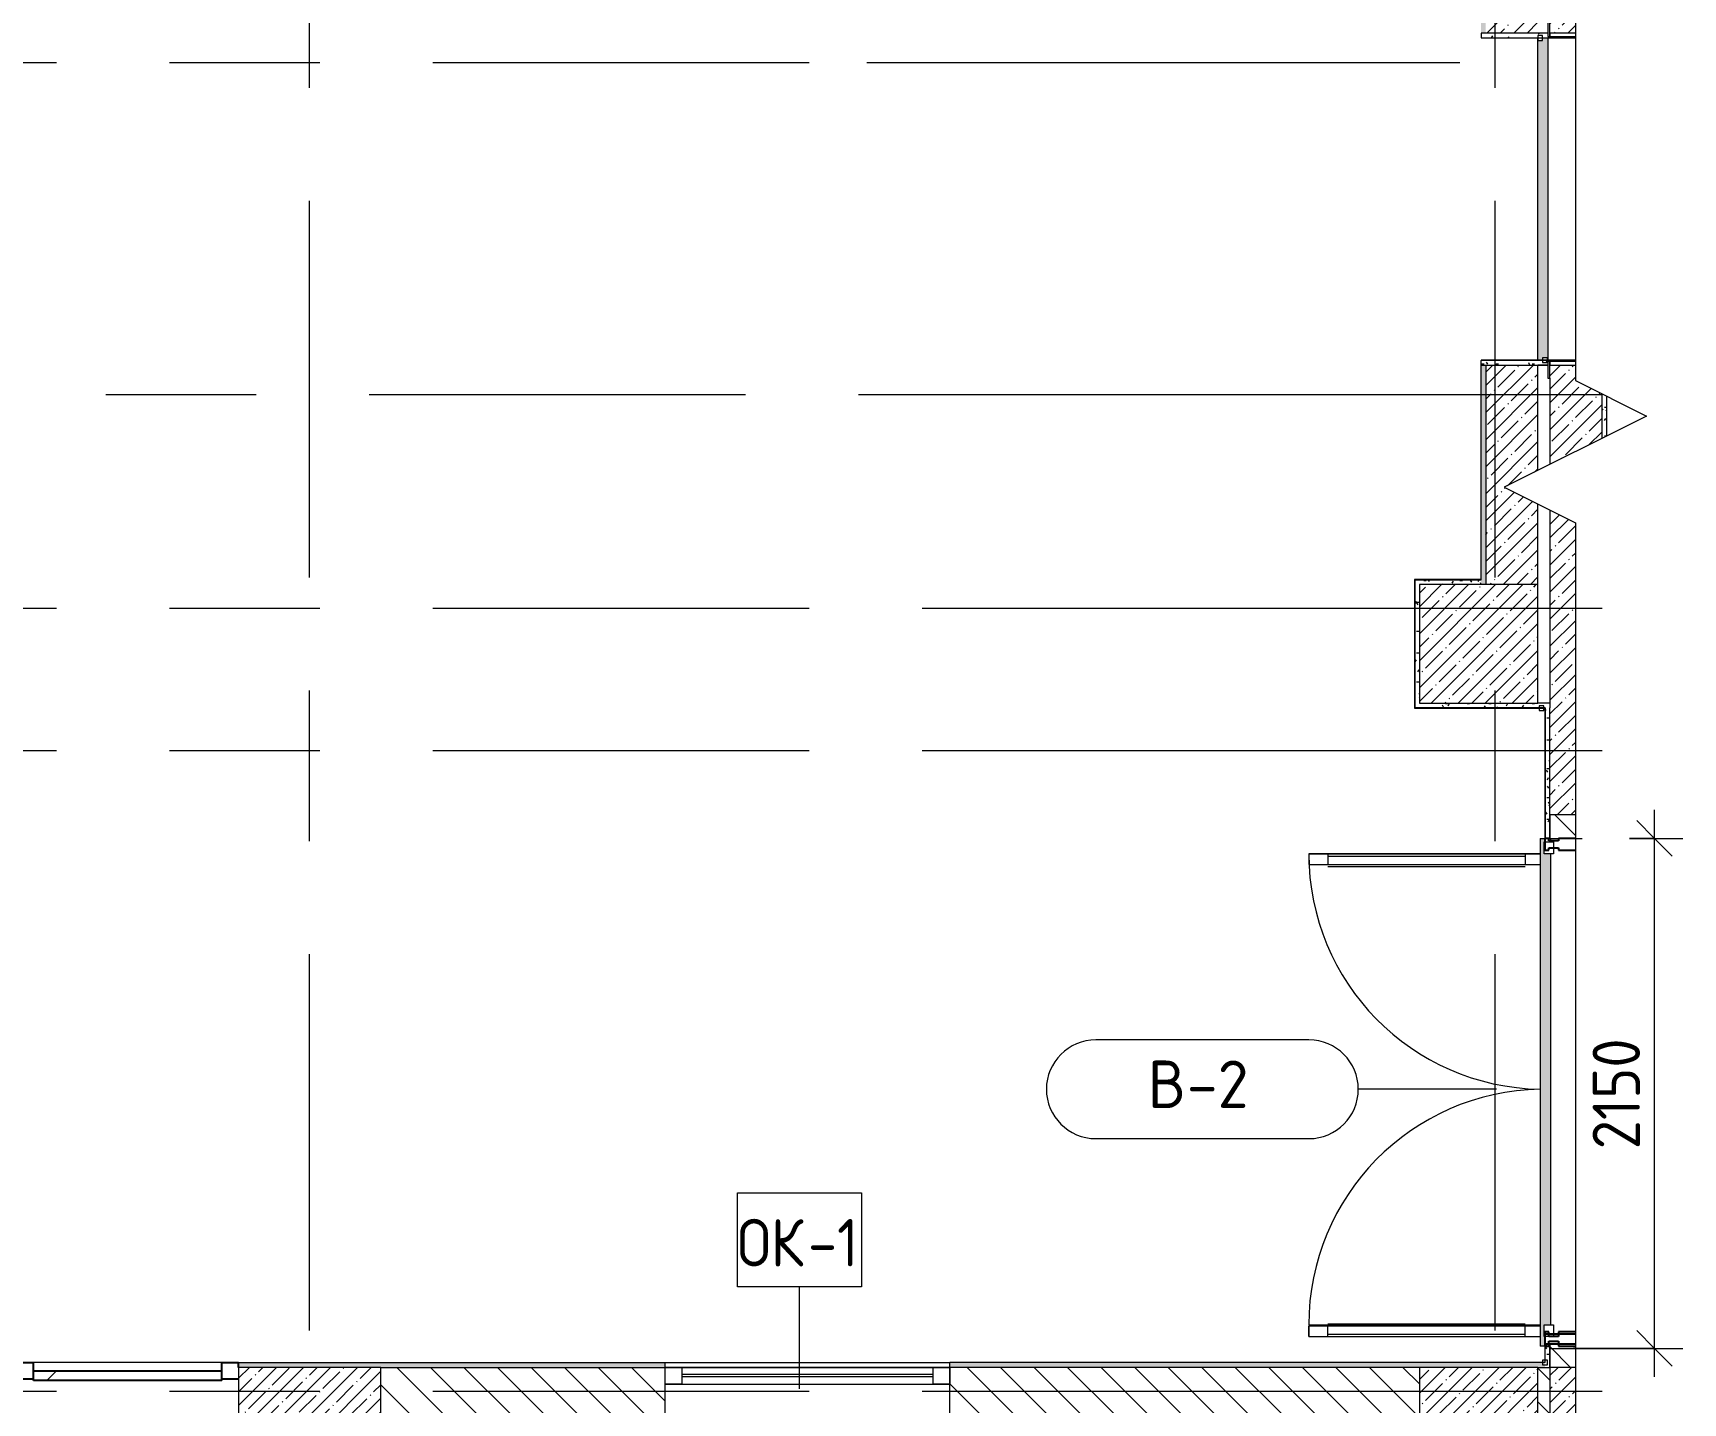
# Model space of a CAD drawing. Header units: millimetres. Extents: x -5524 to 188508, y -8553 to 29000.
# Drawn here: x 32143 to 39102, y 7750 to 13525 of the extents above; entities that cross this region are included whole.
import ezdxf

# ---------------------------------------------------------------- set-up
doc = ezdxf.new("R2010")
doc.units = ezdxf.units.MM
doc.linetypes.add('Осевая', pattern=[3175, 635, -476.25, 1587.5, -476.25])
for name, color, linetype, lineweight in [('A-ANNO-DIMS', 7, 'Continuous', 9), ('A-ANNO-DIMS-100', 7, 'Continuous', 9), ('A-DETL', 7, 'Continuous', 9), ('A-DETL-GENF', 7, 'Continuous', 9), ('A-DOOR-IDEN', 7, 'Continuous', 9), ('A-GLAZ', 7, 'Continuous', 9), ('A-GLAZ-1', 7, 'Continuous', 13), ('A-GLAZ-CURT', 7, 'Continuous', 9), ('A-GLAZ-CURT-1', 7, 'Continuous', 25), ('A-GLAZ-CWMG', 7, 'Continuous', 9), ('A-GLAZ-CWMG-1', 7, 'Continuous', 25), ('A-GLAZ-IDEN', 7, 'Continuous', 9), ('A-WALL', 7, 'Continuous', 9), ('I-WALL', 7, 'Continuous', 9), ('S-COLS', 7, 'Continuous', 9), ('Ограждение', 7, 'Continuous', 9), ('Оси', 7, 'Continuous', 9), ('Оси-2', 7, 'Осевая', 9), ('Поручни', 7, 'Continuous', 9)]:
    doc.layers.add(name, color=color, linetype=linetype, lineweight=lineweight)
for name, color, linetype, lineweight, true_color in [('A-DOOR-1', 1, 'Continuous', 9, 0xff0000), ('A-DOOR-2', 1, 'Continuous', 13, 0xff0000), ('A-DOOR-FRAM-1', 1, 'Continuous', 13, 0xff0000), ('A-WALL-1', 7, 'Continuous', 9, 0x3c3c3c), ('A-WALL-FNSH-1', 7, 'Continuous', 9, 0x3c3c3c)]:
    doc.layers.add(name, color=color, linetype=linetype, lineweight=lineweight, true_color=true_color)
doc.styles.add('GOST Common_1', font='GOST_Common.ttf', dxfattribs={"height": 200})
doc.styles.add('ISOCPEUR_1', font='isocpeur.ttf', dxfattribs={"width": 0.9, "height": 200})
doc.dimstyles.new('ISO-2_0_0_9К_Средний_округл2', dxfattribs={"dimscale": 304.8, "dimtxt": 199.196235, "dimasz": 0.492126, "dimexe": 0.393701, "dimexo": 0, "dimgap": 0, "dimtad": 1, "dimdec": 0, "dimrnd": 10, "dimzin": 0, "dimdsep": 46, "dimtxsty": 'ISOCPEUR_1', "dimblk1": 'OBLIQUE', "dimblk2": 'OBLIQUE', "dimsah": 1, "dimcen": 0.09, "dimdle": 0.393701, "dimazin": 0, "dimtfac": 1, "dimtdec": 4, "dimtix": 1, "dimtmove": 0, "dimatfit": 3, "dimfxl": 1, "dimtvp": 1, "dimtolj": 1, "dimtzin": 0, "dimarcsym": 2})
pattern_1 = [(45, (0, 0), (-57.02463, 57.02463), []), (45, (57.025, 0), (-57.02463, 57.02463), [100.806, -20.161, 3.353, -16.808])]
pattern_2 = [(135, (0, 0), (-70.71068, -70.71068), [])]
pattern_3 = [(0, (0, 0), (121.92, 30.48), [10.058, -81.382, 10.058, -81.382, -487.68]), (0, (0, 0), (121.92, 30.48), [-182.88, 10.058, -172.822, 10.058, -81.382, -213.36]), (0, (0, 0), (121.92, 30.48), [-457.2, 10.058, -50.902, 10.058, -142.342]), (120, (45.72, 15.24), (-87.356454, 90.345817), [10.058, -81.382, 10.058, -81.382, -487.68]), (120, (45.72, 15.24), (-87.356454, 90.345817), [-182.88, 10.058, -172.822, 10.058, -81.382, -213.36]), (120, (45.72, 15.24), (-87.356454, 90.345817), [-457.2, 10.058, -50.902, 10.058, -142.342]), (240, (60.96, 76.2), (-34.563546, -120.825817), [10.058, -81.382, 10.058, -81.382, -487.68]), (240, (60.96, 76.2), (-34.563546, -120.825817), [-182.88, 10.058, -172.822, 10.058, -81.382, -213.36]), (240, (60.96, 76.2), (-34.563546, -120.825817), [-457.2, 10.058, -50.902, 10.058, -142.342])]

# ---------------------------------------------------------------- blocks, each defined once
blk = doc.blocks.new('BSC_Колонна _Прямоугольная - 500х500-23286270-План заполнения дверных проемов 3 этажа в осях 1-12')
at = {"layer": 'S-COLS'}
h = blk.add_hatch(dxfattribs=at)
h.set_pattern_fill('FP_2', color=256, style=0, pattern_type=2)
h.set_pattern_definition([(45, (-38790, -7650), (-57.02463, 57.02463), []), (45, (-38732.975, -7650), (-57.02463, 57.02463), [100.806, -20.161, 3.353, -16.808])])
h.paths.add_polyline_path([(-142.3, -250), (-142.3, 250), (-250, 250), (-250, -250)])
for p, q in [((-142.3, 250), (-250, 250)), ((-250, 250), (-250, -250)), ((-250, -250), (-142.3, -250))]:
    blk.add_line(p, q, dxfattribs=at)
blk = doc.blocks.new('BSC_Колонна _Прямоугольная - 600х600-V7-План заполнения дверных проемов 3 этажа в осях 1-12')
at = {"layer": 'S-COLS'}
h = blk.add_hatch(dxfattribs=at)
h.set_pattern_fill('FP_13', color=256, style=0, pattern_type=2)
h.set_pattern_definition([(45, (-33310, -7600), (-57.02463, 57.02463), []), (45, (-33252.975, -7600), (-57.02463, 57.02463), [100.806, -20.161, 3.353, -16.808])])
h.paths.add_polyline_path([(-300, -300), (300, -300), (300, 300), (-300, 300)])
for p, q in [((300, 300), (-300, 300)), ((-300, 300), (-300, -300)), ((300, -300), (300, 300)), ((-300, -300), (300, -300))]:
    blk.add_line(p, q, dxfattribs=at)
blk = doc.blocks.new('BSC_Колонна _Прямоугольная - 500х500-V15-План заполнения дверных проемов 3 этажа в осях 1-12')
at = {"layer": 'S-COLS'}
h = blk.add_hatch(dxfattribs=at)
h.set_pattern_fill('FP_23', color=256, style=0, pattern_type=2)
h.set_pattern_definition([(45, (-38240, -7650), (-57.02463, 57.02463), []), (45, (-38182.975, -7650), (-57.02463, 57.02463), [100.806, -20.161, 3.353, -16.808])])
h.paths.add_polyline_path([(-250, -250), (250, -250), (250, 250), (-250, 250), (-250, -109.6)])
for p, q in [((250, 250), (-250, 250)), ((-250, 250), (-250, -250)), ((250, -250), (250, 250)), ((-250, -250), (250, -250))]:
    blk.add_line(p, q, dxfattribs=at)
blk = doc.blocks.new('110_Дверь_СКБ_2Ст - Д-2 1450x2100h_Лестничная клетка EIS60-31576737-План заполнения дверных проемов 3 этажа в осях 1-12')
at = {"layer": 'A-DOOR-FRAM-1'}
for p, q in [((-687.5, -2.3), (-687.5, -110)), ((-672.5, -110), (-672.5, -2.3)), ((697.5, -2.3), (697.5, -110)), ((712.5, -110), (712.5, -2.3)), ((-672.5, -110), (-742.5, -110)), ((-742.5, -110), (-742.5, -118)), ((-742.5, -118), (-672.5, -118)), ((-687.5, -110), (-672.5, -110)), ((-672.5, -118), (-672.5, -110)), ((697.5, -110), (712.5, -110)), ((767.5, -110), (697.5, -110)), ((697.5, -110), (697.5, -118)), ((697.5, -118), (767.5, -118)), ((767.5, -118), (767.5, -110))]:
    blk.add_line(p, q, dxfattribs=at)
blk = doc.blocks.new('BSC_Колонна _Прямоугольная - 500х500-V24-План заполнения дверных проемов 3 этажа в осях 1-12')
at = {"layer": 'S-COLS'}
h = blk.add_hatch(dxfattribs=at)
h.set_pattern_fill('FP_36', color=256, style=0, pattern_type=2)
h.set_pattern_definition([(45, (-38240, -10950), (-57.02463, 57.02463), []), (45, (-38182.975, -10950), (-57.02463, 57.02463), [100.806, -20.161, 3.353, -16.808])])
h.paths.add_polyline_path([(-250, -250), (250, -250), (250, 250), (-250, 250), (-250, -244.2)])
for p, q in [((250, 250), (-250, 250)), ((-250, 250), (-250, -250)), ((250, -250), (250, 250)), ((-250, -250), (250, -250))]:
    blk.add_line(p, q, dxfattribs=at)
blk = doc.blocks.new('120_Окно_СКБ_1Ст - 120_Окно_СКБ_1Ст 400х1200 EI30-24228909-План заполнения дверных проемов 3 этажа в осях 1-12')
at = {"layer": 'A-GLAZ'}
for p, q in [((600, 100), (-600, 100)), ((530, 70), (-530, 70)), ((-600, 30), (600, 30)), ((530, 60), (-530, 60))]:
    blk.add_line(p, q, dxfattribs=at)
at = {"layer": 'A-GLAZ-1'}
for p, q in [((-600, 30), (-600, 100)), ((-600, 100), (-530, 100)), ((-530, 100), (-530, 30)), ((530, 30), (530, 100)), ((530, 100), (600, 100)), ((600, 100), (600, 30)), ((-530, 30), (-600, 30)), ((600, 30), (530, 30))]:
    blk.add_line(p, q, dxfattribs=at)
blk = doc.blocks.new('Прямоугольный импост - 50 x 70 мм-31700031-План заполнения дверных проемов 3 этажа в осях 1-12')
at = {"layer": 'A-GLAZ-CWMG-1'}
for p, q in [((0, 35), (-70, 35)), ((-70, 35), (-70, -35)), ((-70, -35), (0, -35)), ((0, -15), (0, -35))]:
    blk.add_line(p, q, dxfattribs=at)
blk = doc.blocks.new('Системная панель - Стекло - 40мм-32257331-План заполнения дверных проемов 3 этажа в осях 1-12')
at = {"layer": 'A-GLAZ-CURT'}
h = blk.add_hatch(dxfattribs=at)
h.set_pattern_fill('FP_40', color=256, style=0, pattern_type=2)
h.set_pattern_definition([(45, (-32642.5, -7785), (-282.8427, 282.8427), [200, -600]), (45, (-32842.5, -7885), (-282.8427, 282.8427), [600, -200]), (45, (-32442.5, -7985), (-282.8427, 282.8427), [200, -600])])
h.paths.add_polyline_path([(397.5, -40), (397.5, 0), (-397.5, 0), (-397.5, -40)])
at = {"layer": 'A-GLAZ-CURT-1'}
for p, q in [((-397.5, 0), (397.5, 0)), ((-397.5, -40), (-397.5, 0)), ((397.5, -40), (397.5, 0)), ((397.5, -40), (-397.5, -40))]:
    blk.add_line(p, q, dxfattribs=at)
blk = doc.blocks.new('Прямоугольный импост - 50 x 70 мм-31702100-План заполнения дверных проемов 3 этажа в осях 1-12')
at = {"layer": 'A-GLAZ-CWMG-1'}
for p, q in [((35, 35), (-35, 35)), ((-35, 35), (-35, -35)), ((35, 35), (35, -35)), ((-35, -35), (35, -35))]:
    blk.add_line(p, q, dxfattribs=at)
blk = doc.blocks.new('Прямоугольный импост - 50 x 70 мм-31720914-План заполнения дверных проемов 3 этажа в осях 1-12')
at = {"layer": 'A-GLAZ-CWMG'}
blk.add_line((32940, 7920), (32145, 7920), dxfattribs=at)
blk = doc.blocks.new('Прямоугольный импост - Импост структурный с накладкой - 160мм Темный-31239214-План заполнения дверных проемов 3 этажа в осях 1-12')
at = {"layer": 'A-GLAZ-CWMG-1'}
for p, q in [((-50, 0), (-50, 17)), ((-50, 17), (0, 17)), ((-40, 0), (-50, 0)), ((-40, -40), (-40, 0)), ((0, 0), (-10, 0)), ((-10, 0), (-10, -40)), ((0, 17), (0, 0)), ((-50, -111.7), (-50, -40)), ((-50, -40), (-40, -40)), ((-10, -40), (0, -40)), ((0, -40), (0, -111.7))]:
    blk.add_line(p, q, dxfattribs=at)
blk = doc.blocks.new('Дверь_Витражная_остекление_ - ДВН_ДАО_Главный вход_1800 в свету 5-32258809-План заполнения дверных проемов 3 этажа в осях 1-12')
at = {"layer": 'A-DETL-GENF'}
for p, q in [((-992.5, -1012.5), (-992.5, -37.1)), ((-992.5, -37.1), (-992.5, -1012.5)), ((-947.5, -1012.5), (-947.5, -37.1)), ((-947.5, -1012.5), (-947.5, -37.1)), ((997.5, -1012.5), (997.5, -37.1)), ((997.5, -37.1), (997.5, -1012.5)), ((1042.5, -1012.5), (1042.5, -37.1)), ((1042.5, -1012.5), (1042.5, -37.1)), ((-992.5, -100), (-947.5, -100)), ((-982.5, -932.5), (-982.5, -100)), ((-938.5, -932.5), (-938.5, -100)), ((988.5, -932.5), (988.5, -100)), ((1042.5, -100), (997.5, -100)), ((1032.5, -932.5), (1032.5, -100)), ((-992.5, -932.5), (-947.5, -932.5)), ((1042.5, -932.5), (997.5, -932.5)), ((-992.5, -1012.5), (-947.5, -1012.5)), ((-992.5, -1012.5), (-947.5, -1012.5)), ((1042.5, -1012.5), (997.5, -1012.5)), ((997.5, -1012.5), (1042.5, -1012.5))]:
    blk.add_line(p, q, dxfattribs=at)
at = {"layer": 'A-DOOR-1'}
for p, q in [((-992.5, -1012.5), (-992.5, -37.1)), ((992.5, -1012.5), (992.5, -37.1))]:
    blk.add_line(p, q, dxfattribs=at)
for centre, start, end in [((-992.5, -20), 270, 359.01124), ((992.5, -20), 180.98876, 270)]:
    blk.add_arc(centre, 992.5, start, end, dxfattribs=at)
at = {"layer": 'A-DOOR-2'}
for p, q in [((-1042.5, 20), (-992.5, 20)), ((-1042.5, -20), (-1042.5, 20)), ((-992.5, 20), (-992.5, -20)), ((992.5, 20), (1042.5, 20)), ((992.5, -20), (992.5, 20)), ((1042.5, 20), (1042.5, -20)), ((-992.5, -20), (-1042.5, -20)), ((1042.5, -20), (992.5, -20))]:
    blk.add_line(p, q, dxfattribs=at)
blk = doc.blocks.new('Прямоугольный импост - Импост структурный с накладкой - 160мм Темный-31915521-План заполнения дверных проемов 3 этажа в осях 1-12')
at = {"layer": 'A-GLAZ-CWMG-1'}
for p, q in [((-25, 0), (-25, 17)), ((-25, 17), (25, 17)), ((-15, 0), (-25, 0)), ((-15, -40), (-15, 0)), ((25, 0), (15, 0)), ((15, 0), (15, -40)), ((25, 17), (25, 0)), ((-25, -111.7), (-25, -40)), ((-25, -40), (-15, -40)), ((15, -40), (25, -40)), ((25, -40), (25, -111.7))]:
    blk.add_line(p, q, dxfattribs=at)
blk = doc.blocks.new('Прямоугольный импост - Импост структурный с накладкой - 160мм Темный-32469899-План заполнения дверных проемов 3 этажа в осях 1-12')
at = {"layer": 'A-GLAZ-CWMG-1'}
for p, q in [((0, 17), (-50, 17)), ((-50, 17), (-50, 0)), ((-50, 0), (-40, 0)), ((-40, 0), (-40, -40)), ((-10, -40), (-10, 0)), ((-10, 0), (0, 0)), ((0, 0), (0, 17)), ((-40, -40), (-50, -40)), ((-50, -40), (-50, -111.7)), ((0, -40), (-10, -40)), ((0, -111.7), (0, -40))]:
    blk.add_line(p, q, dxfattribs=at)
blk = doc.blocks.new('Ограждение - Ограждение-32974219-План заполнения дверных проемов 3 этажа в осях 1-12')
at = {"layer": 'Ограждение'}
h = blk.add_hatch(color=256, dxfattribs=at)
h.paths.add_polyline_path([(38520, 7989.9), (38519, 8030), (38516, 8030), (38516, 8080), (38543.9, 8080), (38543.9, 10065), (38516, 10065), (38516, 10115), (38519, 10115), (38519, 10129.9), (38498.9, 10129.9), (38498.9, 7989.9), (38519.8, 7989.9)])
h.paths.add_polyline_path([(38536, 10120), (38543.9, 10120), (38543.9, 10129.9), (38536, 10129.9)])
at = {"layer": 'Поручни'}
for p, q in [((38498.9, 10129.9), (38519.2, 10129.9)), ((38498.9, 10129.9), (38498.9, 7989.9)), ((38536, 10129.9), (38543.9, 10129.9)), ((38543.9, 10120), (38543.9, 10129.9)), ((38543.9, 8080), (38543.9, 10065)), ((38520, 7989.9), (38498.9, 7989.9))]:
    blk.add_line(p, q, dxfattribs=at)
blk = doc.blocks.new('Ограждение - Ограждение-32974266-План заполнения дверных проемов 3 этажа в осях 1-12')
at = {"layer": 'Ограждение'}
h = blk.add_hatch(color=256, dxfattribs=at)
h.paths.add_polyline_path([(38532, 12124.3), (38532, 12125), (38490, 12124.3)])
h.paths.add_polyline_path([(38533.5, 12145), (38533.5, 13505), (38509.5, 13505), (38509.5, 13494), (38489.5, 13494), (38490, 12145), (38509.5, 12145), (38509.5, 12156), (38529.5, 12156), (38529.5, 12145)])
at = {"layer": 'Поручни'}
for p, q in [((38488.5, 13505), (38488.5, 12145)), ((38533.5, 12145), (38533.5, 13505)), ((38532, 12124.3), (38490, 12124.3))]:
    blk.add_line(p, q, dxfattribs=at)
blk = doc.blocks.new('Ограждение - Ограждение-32989861-План заполнения дверных проемов 3 этажа в осях 1-12')
at = {"layer": 'Ограждение'}
h = blk.add_hatch(color=256, dxfattribs=at)
h.paths.add_polyline_path([(38520, 7989.9), (38519, 8030), (38516, 8030), (38516, 8080), (38543.9, 8080), (38543.9, 10065), (38516, 10065), (38516, 10115), (38519, 10115), (38519, 10129.9), (38498.9, 10129.9), (38498.9, 7989.9), (38519.8, 7989.9)])
h.paths.add_polyline_path([(38536, 10120), (38543.9, 10120), (38543.9, 10129.9), (38536, 10129.9)])
at = {"layer": 'Поручни'}
for p, q in [((38498.9, 10129.9), (38519.2, 10129.9)), ((38498.9, 10129.9), (38498.9, 7989.9)), ((38536, 10129.9), (38543.9, 10129.9)), ((38543.9, 10120), (38543.9, 10129.9)), ((38543.9, 8080), (38543.9, 10065)), ((38520, 7989.9), (38498.9, 7989.9))]:
    blk.add_line(p, q, dxfattribs=at)
blk = doc.blocks.new('Ограждение - Ограждение-32989867-План заполнения дверных проемов 3 этажа в осях 1-12')
at = {"layer": 'Ограждение'}
h = blk.add_hatch(color=256, dxfattribs=at)
h.paths.add_polyline_path([(38532, 12124.3), (38532, 12125), (38490, 12124.3)])
h.paths.add_polyline_path([(38533.5, 12145), (38533.5, 13505), (38509.5, 13505), (38509.5, 13494), (38489.5, 13494), (38490, 12145), (38509.5, 12145), (38509.5, 12156), (38529.5, 12156), (38529.5, 12145)])
at = {"layer": 'Поручни'}
for p, q in [((38488.5, 13505), (38488.5, 12145)), ((38533.5, 12145), (38533.5, 13505)), ((38532, 12124.3), (38490, 12124.3))]:
    blk.add_line(p, q, dxfattribs=at)
blk = doc.blocks.new('DET_L_Линия разрыва - М100-30654710-План заполнения дверных проемов 3 этажа в осях 1-12')
at = {"layer": 'A-DETL-GENF'}
for p, q in [((11889.9, 300), (11739.9, 0)), ((12189.9, -300), (11889.9, 300)), ((11739.9, 0), (0, 0)), ((12339.9, 0), (12189.9, -300)), ((24079.7, 0), (12339.9, 0))]:
    blk.add_line(p, q, dxfattribs=at)
blk = doc.blocks.new('DIMBLOCK40-План заполнения дверных проемов 3 этажа в осях 1-12')
at = {"layer": 'A-ANNO-DIMS-100'}
for p, q in [((38981.5, 7860), (38981.5, 10250)), ((38875.4, 10130), (39101.5, 10130)), ((38981.5, 10130), (38875.4, 10130)), ((38640, 7980), (39101.5, 7980)), ((38981.5, 7980), (38640, 7980))]:
    blk.add_line(p, q, dxfattribs=at)
at = {"layer": 'A-ANNO-DIMS-100', "lineweight": 20}
for p, q in [((38981.5, 10130), (38906.5, 10205)), ((38981.5, 10130), (39056.5, 10055)), ((38981.5, 7980), (38906.5, 8055)), ((38981.5, 7980), (39056.5, 7905))]:
    blk.add_line(p, q, dxfattribs=at)
at = {"layer": 'A-ANNO-DIMS-100', "color": 0, "insert": (38720.2, 8819.4), "char_height": 200, "width": 565.411, "attachment_point": 1, "rotation": 90, "line_spacing_factor": 1.149209, "style": 'ISOCPEUR_1'}
blk.add_mtext('2150', dxfattribs=at)
blk = doc.blocks.new('_Oblique')
at = {"color": 0, "linetype": 'ByBlock', "lineweight": -2}
blk.add_line((-0.5, -0.5), (0.5, 0.5), dxfattribs=at)
blk = doc.blocks.new('М_двери - Типоразмер_рамка-25223575-План заполнения дверных проемов 3 этажа в осях 1-12')
at = {"layer": 'A-DOOR-IDEN'}
for p, q in [((4.496, 2.08), (-4.496, 2.08)), ((-4.496, -2.08), (4.496, -2.08))]:
    blk.add_line(p, q, dxfattribs=at)
for centre, start, end in [((-4.496, 0), 90, 270), ((4.496, 0), 270, 90)]:
    blk.add_arc(centre, 2.08, start, end, dxfattribs=at)

msp = doc.modelspace()

# ---------------------------------------------------------------- hatches: boundary and pattern name
at = {"layer": 'I-WALL'}
h = msp.add_hatch(dxfattribs=at)
h.set_pattern_fill('FP_12', color=256, style=0, pattern_type=2)
h.set_pattern_definition(pattern_1)
h.paths.add_polyline_path([(38270, 11200), (38490, 11200), (38490, 11538.7), (38347.7, 11609.9), (38490, 11681), (38490, 12125), (38270, 12125)])
h.paths.add_polyline_path([(38270, 13525), (38490, 13525), (38490, 15200), (38270, 15200), (38270, 14926.3)])
h = msp.add_hatch(dxfattribs=at)
h.set_pattern_fill('FP_12', color=256, style=0, pattern_type=2)
h.set_pattern_definition(pattern_1)
h.paths.add_polyline_path([(38647.7, 10230), (38647.7, 11459.9), (38540, 11513.7), (38540, 10230)])
h.paths.add_polyline_path([(38540, 11706), (38760, 11816), (38760, 12003.7), (38647.7, 12059.9), (38647.7, 12125), (38540, 12125), (38540, 11891.7)])
h.paths.add_polyline_path([(38647.7, 13525), (38647.7, 15200), (38540, 15200), (38540, 13525)])
h = msp.add_hatch(dxfattribs=at)
h.set_pattern_fill('FP_37', color=256, style=0, pattern_type=2)
h.set_pattern_definition(pattern_3)
h.paths.add_polyline_path([(38270, 11200), (38270, 12125), (38250, 12125), (38250, 11200)])
h.paths.add_polyline_path([(38270, 13525), (38270, 14980), (38250, 14980), (38250, 13525)])
h = msp.add_hatch(dxfattribs=at)
h.set_pattern_fill('FP_37', color=256, style=0, pattern_type=2)
h.set_pattern_definition(pattern_3)
h.paths.add_polyline_path([(38532, 13505), (38647.7, 13505), (38647.7, 13510), (38532, 13510), (38532, 13525), (38250, 13525), (38250, 13505)])
h = msp.add_hatch(dxfattribs=at)
h.set_pattern_fill('FP_37', color=256, style=0, pattern_type=2)
h.set_pattern_definition(pattern_3)
h.paths.add_polyline_path([(38532, 12125), (38532, 12140), (38647.7, 12140.4), (38647.7, 12145), (38250, 12145), (38250, 12125)])
h = msp.add_hatch(dxfattribs=at)
h.set_pattern_fill('FP_37', color=256, style=0, pattern_type=2)
h.set_pattern_definition(pattern_3)
h.paths.add_polyline_path([(38760, 11816), (38780, 11826), (38780, 11993.7), (38760, 12003.7), (38760, 11909.9)])
h = msp.add_hatch(dxfattribs=at)
h.set_pattern_fill('FP_37', color=256, style=0, pattern_type=2)
h.set_pattern_definition(pattern_3)
h.paths.add_polyline_path([(38250, 11200), (38249, 11220), (37970, 11220), (37970, 11200), (37990, 11200)])
h = msp.add_hatch(dxfattribs=at)
h.set_pattern_fill('FP_37', color=256, style=0, pattern_type=2)
h.set_pattern_definition(pattern_3)
h.paths.add_polyline_path([(37970, 10680), (37990, 10680), (37990, 11200), (37970, 11200), (37970, 10700)])
h = msp.add_hatch(dxfattribs=at)
h.set_pattern_fill('FP_37', color=256, style=0, pattern_type=2)
h.set_pattern_definition(pattern_3)
h.paths.add_polyline_path([(38520, 10680), (38540, 10680), (38540, 10700), (37990, 10700), (37990, 10680), (38519, 10680)])
h = msp.add_hatch(dxfattribs=at)
h.set_pattern_fill('FP_37', color=256, style=0, pattern_type=2)
h.set_pattern_definition(pattern_3)
h.paths.add_polyline_path([(38520, 7900), (38540, 7900), (38540, 8000), (38520, 8000), (38520, 7920)])
h.paths.add_polyline_path([(38540, 10130), (38540, 10680), (38520, 10680), (38520, 10130)])
h = msp.add_hatch(dxfattribs=at)
h.set_pattern_fill('FP_10', color=256, style=0, pattern_type=2)
h.set_pattern_definition(pattern_2)
h.paths.add_polyline_path([(38647.7, 7900), (38647.7, 8000), (38540, 8000), (38540, 7900), (38639.6, 7900)])
h.paths.add_polyline_path([(38540, 10130), (38647.7, 10130), (38647.7, 10230), (38540, 10230)])
h = msp.add_hatch(dxfattribs=at)
h.set_pattern_fill('FP_37', color=256, style=0, pattern_type=2)
h.set_pattern_definition(pattern_3)
h.paths.add_polyline_path([(38490, 7900), (38520, 7900), (38520, 7920), (36113.6, 7920), (36113.6, 7900), (38301.3, 7900)])
h.paths.add_polyline_path([(34753.6, 7900), (34753.6, 7920), (33010, 7920), (33010, 7900), (33610, 7900)])
h.paths.add_polyline_path([(30510, 7900), (30510, 7920), (27465, 7920), (27465, 7908), (27495, 7908), (27495, 7900), (29809.7, 7900)])
h.paths.add_polyline_path([(16660, 7900), (19315.5, 7900), (19315.5, 7920), (15009.3, 7920), (15009.3, 7900)])
h.paths.add_polyline_path([(25447.6, 7900), (26335, 7900.3), (26335, 7908), (26365, 7908), (26365, 7920), (24051, 7920), (24051, 7900)])
h.paths.add_polyline_path([(22611, 7900), (22611, 7920), (20719, 7920), (20719, 7900), (22510, 7900)])
h.paths.add_polyline_path([(13569.3, 7900), (13569.3, 7920), (11560, 7920), (11560, 7900), (12760, 7900)])
h.paths.add_polyline_path([(6530, 7900), (10560, 7900), (10560, 7920), (6530, 7920)])
h.paths.add_polyline_path([(4030, 7900), (4030, 7920), (3285, 7920), (3285, 7908), (3340, 7908), (3340, 7900), (3799.2, 7900)])
h.paths.add_polyline_path([(1830, 7900), (1830, 7908), (1885, 7908), (1885, 7920), (1250, 7920), (1250, 7900)])
h = msp.add_hatch(dxfattribs=at)
h.set_pattern_fill('FP_37', color=256, style=0, pattern_type=2)
h.set_pattern_definition(pattern_3)
h.paths.add_polyline_path([(36113.6, 7900), (36113.6, 7920), (36010, 7920), (36010, 7900)])
h.paths.add_polyline_path([(34810, 7900), (34810, 7920), (34753.6, 7920), (34753.6, 7900)])
h.paths.add_polyline_path([(19409.5, 7900), (19409.5, 7920), (19315.5, 7920), (19315.5, 7900)])
h.paths.add_polyline_path([(20609.5, 7900), (20719, 7900), (20719, 7920), (20609.5, 7920)])
h.paths.add_polyline_path([(11460, 7900), (11560, 7900), (11560, 7920), (11460, 7920)])
h.paths.add_polyline_path([(10660, 7900), (10660, 7920), (10560, 7920), (10560, 7900), (10564.3, 7900)])
h = msp.add_hatch(dxfattribs=at)
h.set_pattern_fill('FP_10', color=256, style=0, pattern_type=2)
h.set_pattern_definition(pattern_2)
h.paths.add_polyline_path([(38490, 7700), (38540, 7700), (38540, 7900), (38490, 7900), (38490, 7804.2)])
h.paths.add_polyline_path([(36271.8, 7700), (37990, 7700), (37990, 7900), (36113.6, 7900), (36113.6, 7700)])
h.paths.add_polyline_path([(34753.6, 7700), (34753.6, 7900), (33610, 7900), (33610, 7700)])
h.paths.add_polyline_path([(30359.7, 7700), (30510, 7700), (30510, 7900), (29809.7, 7900), (29809.7, 7700)])
h = msp.add_hatch(dxfattribs=at)
h.set_pattern_fill('FP_10', color=256, style=0, pattern_type=2)
h.set_pattern_definition(pattern_2)
h.paths.add_polyline_path([(36010, 7700), (36113.6, 7700), (36113.6, 7900), (36010, 7900)])
h.paths.add_polyline_path([(34753.6, 7700), (34810, 7700), (34810, 7900), (34753.6, 7900)])

# ---------------------------------------------------------------- linework, layer by layer
at = {"layer": 'A-DETL'}
for p, q in [((38540, 10130), (38676, 10130)), ((38540, 7980), (38640, 7980))]:
    msp.add_line(p, q, dxfattribs=at)
at = {"layer": 'A-DOOR-IDEN'}
msp.add_line((38315.3, 9072.5), (37732.2, 9072.5), dxfattribs=at)
at = {"layer": 'A-GLAZ-IDEN'}
msp.add_line((35375.8, 7810), (35375.8, 8239.5), dxfattribs=at)
at = {"layer": 'A-GLAZ-IDEN', "flags": 128}
msp.add_lwpolyline([(35113.9, 8636.5), (35637.7, 8636.5), (35637.7, 8239.5), (35113.9, 8239.5)], close=True, dxfattribs=at)
at = {"layer": 'A-WALL'}
for p, q in [((38250, 11220), (38250, 12145)), ((38270, 12125), (38270, 11200)), ((38760, 11816), (38760, 12003.7)), ((37970, 11220), (38250, 11220)), ((38520, 10680), (37970, 10680)), ((38520, 10680), (38520, 10130)), ((38540, 10130), (38540, 10680)), ((38647.7, 10230), (38540, 10230)), ((38540, 10230), (38540, 10130)), ((38520, 7920), (38520, 8000)), ((38540, 8000), (38540, 7900)), ((38540, 7900), (38540, 8000)), ((38490, 7900), (38540, 7900))]:
    msp.add_line(p, q, dxfattribs=at)
at = {"layer": 'A-WALL-1'}
for p, q in [((38532, 13525), (38250, 13525)), ((38250, 13525), (38250, 13505)), ((38250, 13505), (38647.7, 13505)), ((38647.7, 12145), (38250, 12145)), ((38250, 12125), (38532, 12125)), ((38490, 11681), (38490, 12125)), ((38540, 12070), (38540, 11706)), ((38780, 11826), (38780, 11993.7)), ((38490, 11200), (38490, 11538.7)), ((38540, 11513.7), (38540, 10680)), ((37970, 11220), (37970, 10680)), ((38540, 10700), (38490, 10700)), ((38520, 10130), (38647.7, 10130)), ((38647.7, 8000), (38520, 8000)), ((33010, 7920), (34810, 7920)), ((33010, 7920), (33010, 7900)), ((33610, 7900), (34810, 7900)), ((34810, 7700), (34810, 7920)), ((36010, 7700), (36010, 7920)), ((38520, 7920), (36010, 7920)), ((37990, 7900), (36010, 7900))]:
    msp.add_line(p, q, dxfattribs=at)
at = {"layer": 'A-WALL-FNSH-1'}
for p, q in [((38250, 13505), (38250, 13504)), ((38250, 13504), (38647.7, 13504)), ((38509.5, 13514), (38489.5, 13514)), ((38489.5, 13514), (38489.5, 13494)), ((38509.5, 13494), (38509.5, 13514)), ((38489.5, 13494), (38509.5, 13494)), ((38250, 12125), (38249, 12125)), ((38249, 12125), (38249, 11220)), ((38647.7, 12146), (38250, 12146)), ((38250, 12146), (38250, 12145)), ((38529.5, 12156), (38509.5, 12156)), ((38509.5, 12156), (38509.5, 12136)), ((38509.5, 12136), (38529.5, 12136)), ((38529.5, 12136), (38529.5, 12156)), ((38781, 11826.5), (38781, 11993.2)), ((37969, 11221), (37969, 10679)), ((38250, 11221), (37969, 11221)), ((37969, 10679), (38519, 10679)), ((38494.5, 10689), (38494.5, 10669)), ((38514.5, 10689), (38494.5, 10689)), ((38494.5, 10669), (38514.5, 10669)), ((38514.5, 10669), (38514.5, 10689)), ((38519, 10679), (38519, 10130)), ((38519, 10130), (38520, 10130)), ((38520, 7990), (38519, 7990)), ((38519, 7990), (38519, 7921)), ((33010, 7921), (34810, 7921)), ((33010, 7920), (33010, 7921)), ((38519, 7921), (36010, 7921)), ((38529.5, 7931), (38509.5, 7931)), ((38509.5, 7931), (38509.5, 7911)), ((38509.5, 7911), (38529.5, 7911)), ((38529.5, 7911), (38529.5, 7931))]:
    msp.add_line(p, q, dxfattribs=at)
at = {"layer": 'I-WALL'}
for p, q in [((34810, 7921), (36010, 7921)), ((34810, 7921), (34810, 7920)), ((34810, 7920), (36010, 7920)), ((34810, 7900), (36010, 7900)), ((36010, 7920), (36010, 7921))]:
    msp.add_line(p, q, dxfattribs=at)
at = {"layer": 'Оси'}
for p, q in [((35660, 13400), (38160, 13400)), ((38760, 12000), (36260, 12000)), ((36260, 11100), (38760, 11100)), ((36260, 10500), (38760, 10500)), ((36260, 7800), (38760, 7800))]:
    msp.add_line(p, q, dxfattribs=at)
at = {"layer": 'Оси-2'}
for p, q in [((33310, 593.7), (33310, 24898.1)), ((38310, 593.7), (38310, 21277.7)), ((-2206.6, 13400), (35660, 13400)), ((36260, 12000), (-2206.6, 12000)), ((-2206.6, 11100), (36260, 11100)), ((-2206.6, 10500), (36260, 10500)), ((-2206.6, 7800), (36260, 7800))]:
    msp.add_line(p, q, dxfattribs=at)

# ---------------------------------------------------------------- block references
at = {"layer": 'A-DETL-GENF', "rotation": 90.00000000000031}
msp.add_blockref('DET_L_Линия разрыва - М100-30654710-План заполнения дверных проемов 3 этажа в осях 1-12', (38647.7, -280), dxfattribs=at)
at = {"layer": 'A-DOOR-1', "rotation": 269.9999999999999}
for name, p in [('110_Дверь_СКБ_2Ст - Д-2 1450x2100h_Лестничная клетка EIS60-31576737-План заполнения дверных проемов 3 этажа в осях 1-12', (38650, 12837.5)), ('Дверь_Витражная_остекление_ - ДВН_ДАО_Главный вход_1800 в свету 5-32258809-План заполнения дверных проемов 3 этажа в осях 1-12', (38536, 9072.5))]:
    msp.add_blockref(name, p, dxfattribs=at)
at = {"layer": 'A-DOOR-IDEN', "xscale": 99.99999999999993, "yscale": 99.99999999999993, "zscale": 99.99999999999993}
msp.add_blockref('М_двери - Типоразмер_рамка-25223575-План заполнения дверных проемов 3 этажа в осях 1-12', (37074.6, 9072.5), dxfattribs=at)
at = {"layer": 'A-GLAZ'}
msp.add_blockref('120_Окно_СКБ_1Ст - 120_Окно_СКБ_1Ст 400х1200 EI30-24228909-План заполнения дверных проемов 3 этажа в осях 1-12', (35410, 7800), dxfattribs=at)
at = {"layer": 'A-GLAZ-CURT-1'}
msp.add_blockref('Системная панель - Стекло - 40мм-32257331-План заполнения дверных проемов 3 этажа в осях 1-12', (32542.5, 7885), dxfattribs=at)
at = {"layer": 'A-GLAZ-CWMG', "rotation": 89.99999999999993}
msp.add_blockref('Прямоугольный импост - Импост структурный с накладкой - 160мм Темный-32469899-План заполнения дверных проемов 3 этажа в осях 1-12', (38536, 10130), dxfattribs=at)
at = {"layer": 'A-GLAZ-CWMG', "extrusion": (0, 0, -1), "rotation": 270.0000000000001}
for name, p in [('Прямоугольный импост - Импост структурный с накладкой - 160мм Темный-31239214-План заполнения дверных проемов 3 этажа в осях 1-12', (-38536, 8000)), ('Прямоугольный импост - Импост структурный с накладкой - 160мм Темный-31915521-План заполнения дверных проемов 3 этажа в осях 1-12', (-38536, 8015))]:
    msp.add_blockref(name, p, dxfattribs=at)
at = {"layer": 'A-GLAZ-CWMG'}
msp.add_blockref('Прямоугольный импост - 50 x 70 мм-31720914-План заполнения дверных проемов 3 этажа в осях 1-12', (0, 0), dxfattribs=at)
at = {"layer": 'A-GLAZ-CWMG-1', "extrusion": (0, 0, -1), "rotation": 180}
for name, p in [('Прямоугольный импост - 50 x 70 мм-31702100-План заполнения дверных проемов 3 этажа в осях 1-12', (-32110, 7885)), ('Прямоугольный импост - 50 x 70 мм-31700031-План заполнения дверных проемов 3 этажа в осях 1-12', (-33010, 7885))]:
    msp.add_blockref(name, p, dxfattribs=at)
at = {"layer": 'S-COLS'}
for name, p in [('BSC_Колонна _Прямоугольная - 500х500-V24-План заполнения дверных проемов 3 этажа в осях 1-12', (38240, 10950)), ('BSC_Колонна _Прямоугольная - 600х600-V7-План заполнения дверных проемов 3 этажа в осях 1-12', (33310, 7600)), ('BSC_Колонна _Прямоугольная - 500х500-V15-План заполнения дверных проемов 3 этажа в осях 1-12', (38240, 7650)), ('BSC_Колонна _Прямоугольная - 500х500-23286270-План заполнения дверных проемов 3 этажа в осях 1-12', (38790, 7650))]:
    msp.add_blockref(name, p, dxfattribs=at)
at = {"layer": 'Поручни'}
for name in ['Ограждение - Ограждение-32974266-План заполнения дверных проемов 3 этажа в осях 1-12', 'Ограждение - Ограждение-32989867-План заполнения дверных проемов 3 этажа в осях 1-12', 'Ограждение - Ограждение-32974219-План заполнения дверных проемов 3 этажа в осях 1-12', 'Ограждение - Ограждение-32989861-План заполнения дверных проемов 3 этажа в осях 1-12']:
    msp.add_blockref(name, (0, 0), dxfattribs=at)

# ---------------------------------------------------------------- texts
at = {"layer": 'A-DOOR-IDEN', "char_height": 200, "attachment_point": 1, "style": 'GOST Common_1'}
for s, insert, width in [('\\fGOST Common|b0|i0|c204|p34|;В', (36843.9, 9193.7), 200.422), ('-2', (37009.2, 9193.7), 352.742)]:
    msp.add_mtext(s, dxfattribs=dict(at, insert=insert, width=width))
at = {"layer": 'A-GLAZ-IDEN', "char_height": 200, "attachment_point": 1, "style": 'ISOCPEUR_1'}
for s, insert, width in [('ОК', (35113.9, 8525.7), 360.759), ('-1', (35411.6, 8525.7), 266.962)]:
    msp.add_mtext(s, dxfattribs=dict(at, insert=insert, width=width))

# ---------------------------------------------------------------- dimensions: what is measured, and where the dimension line sits
at = {"layer": 'A-ANNO-DIMS'}
dim = msp.add_linear_dim(base=(38981.5, 10130), p1=(38640, 7980), p2=(38875.4, 10130), angle=90, dimstyle='ISO-2_0_0_9К_Средний_округл2', override={"dimpost": '<>', "dimfxl": 2162.853197}, dxfattribs=at)
dim.commit()
dim.dimension.update_dxf_attribs({"geometry": 'DIMBLOCK40-План заполнения дверных проемов 3 этажа в осях 1-12', "text_midpoint": (38881.5, 9055)})

doc.saveas('drawing.dxf')
